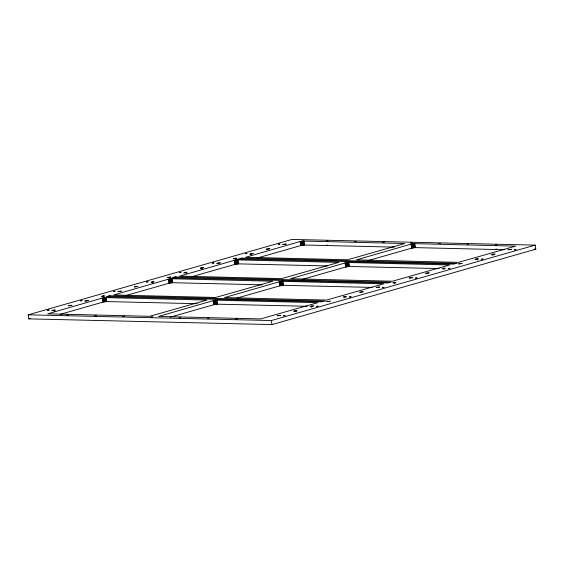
<?xml version="1.0" encoding="UTF-8"?>
<svg xmlns="http://www.w3.org/2000/svg" width="564" height="564" viewBox="0 0 564 564"><rect width="100%" height="100%" fill="white"/><g stroke="black" fill="none" stroke-linecap="round" stroke-linejoin="round"><path stroke-width="0.85" d="M28.2 314.825L292.011 239.418L535.165 245.128L535.8 249.175L271.989 324.582L28.834 318.871L28.2 314.825L271.354 320.535L535.165 245.128M28.834 318.871L30.526 318.385M102.274 298.074L47.75 313.824L149.707 316.319L206.903 300.083L104.953 297.588L102.274 298.074L102.909 302.121L60.207 314.324M168.227 279.222L113.702 294.972L215.659 297.468L272.856 281.232L170.906 278.736L168.227 279.222L168.862 283.269L125.321 295.712M234.18 260.371L179.655 276.12L281.612 278.616L338.809 262.38L236.859 259.884L234.18 260.371L234.814 264.417L192.112 276.621M300.133 241.519L245.608 257.269L347.565 259.764L404.762 243.528L302.812 241.032L300.133 241.519L300.767 245.566L257.226 258.009M213.121 300.683L158.604 316.425L260.561 318.921L317.758 302.685L215.8 300.189L213.121 300.683L213.756 304.729L170.215 317.172M279.074 281.831L224.557 297.573L326.507 300.069L383.71 283.833L281.753 281.337L279.074 281.831L279.709 285.877L237.007 298.081M345.027 262.979L290.509 278.722L392.459 281.217L449.663 264.981L347.706 262.486L345.027 262.979L345.661 267.026L302.121 279.469M410.98 244.127L356.462 259.87L458.412 262.366L515.616 246.13L413.659 243.634L410.98 244.127L411.614 248.167L367.242 260.857M300.767 245.566L304.609 245.016L394.194 247.124M234.814 264.417L238.657 263.867L327.367 265.954M168.862 283.269L172.711 282.719L262.288 284.827M102.909 302.121L106.758 301.571L197.217 303.7M411.614 248.167L415.464 247.624L504.167 249.711M345.661 267.026L349.511 266.476L439.095 268.577M279.709 285.877L283.558 285.328L372.261 287.414M213.756 304.729L217.605 304.179L307.19 306.287M250.987 253.581C245.982 255.238 258.213 252.82 250.987 253.581L251.199 254.928M201.524 267.724L200.269 268.21L203.773 267.674L201.524 267.724L201.736 269.07M173.79 277.227L172.246 277.833L387.313 282.966L391.12 282.212L176.06 276.987L173.79 277.227L174.001 278.581M492.753 254.16C487.747 255.816 499.979 253.398 492.753 254.16L492.964 255.513M311.384 306.005C306.379 307.662 318.611 305.237 311.384 306.005L311.596 307.352M152.555 281.774C147.232 283.149 157.864 281.535 152.555 281.774L152.766 283.121M103.092 295.91C97.769 297.284 108.401 295.677 103.092 295.91L103.304 297.263M443.783 268.217C438.461 269.592 449.099 267.978 443.783 268.217L443.995 269.564M394.321 282.352C388.991 283.713 399.615 282.148 394.321 282.352L394.532 283.699M344.858 296.495C339.535 297.87 350.166 296.255 344.858 296.495L345.069 297.841M235.491 258.143C228.258 259.581 240.532 258.277 235.491 258.143L235.703 259.489M109.071 295.896L106.293 296.685L321.36 301.818L325.167 301.063L110.107 295.839L109.071 295.896L109.282 297.242M496.637 249.013L495.883 248.992M54.123 309.988C46.988 311.434 59.044 310.129 54.123 309.988L54.334 311.335M295.888 310.567C288.754 312.019 300.809 310.715 295.888 310.567L296.1 311.913M327.465 245.065L326.986 245.079M241.54 258.143L238.198 258.982L453.259 264.114L457.073 263.36L241.54 258.143L241.752 259.489M186.487 272.243C178.957 273.413 189.546 272.842 186.487 272.243L186.698 273.589M477.715 258.686C470.186 259.856 480.782 259.285 477.715 258.686L477.927 260.032M534.038 249.133L535.8 249.175M414.829 243.577L415.464 247.624M414.3 243.585L414.928 247.631M413.659 243.634L414.293 247.681M412.961 243.718L413.595 247.765M412.249 243.838L412.883 247.885M411.572 243.972L412.206 248.019M394.821 282.289L395.033 283.636M348.876 262.429L349.511 266.476M348.348 262.436L348.975 266.483M347.706 262.486L348.341 266.532M347.008 262.57L347.643 266.617M346.296 262.69L346.93 266.737M345.626 262.824L346.254 266.871M303.982 240.976L304.609 245.016M303.446 240.983L304.081 245.03M302.812 241.032L303.439 245.079M302.114 241.117L302.748 245.164M301.402 241.23L302.036 245.277M300.725 241.371L301.359 245.418M282.924 281.281L283.558 285.328M282.395 281.288L283.022 285.335M281.753 281.337L282.388 285.384M281.055 281.422L281.69 285.469M280.343 281.542L280.978 285.588M279.673 281.676L280.301 285.722M271.354 320.535L271.989 324.582M242.012 258.136L242.224 259.482M238.029 259.828L238.657 263.867M237.493 259.835L238.128 263.882M236.859 259.884L237.493 263.931M236.161 259.969L236.795 264.015M235.449 260.082L236.083 264.128M234.772 260.223L235.407 264.269M216.971 300.133L217.605 304.179M216.442 300.14L217.077 304.186M215.8 300.189L216.435 304.236M215.103 300.274L215.737 304.32M214.391 300.393L215.025 304.44M213.721 300.527L214.348 304.574M202.018 267.632L202.229 268.986M176.06 276.987L176.271 278.334M175.587 276.994L175.799 278.341M175.023 277.044L175.235 278.39M174.41 277.121L174.621 278.468M172.076 278.679L172.711 282.719M171.541 278.686L172.175 282.733M170.906 278.736L171.541 282.783M170.208 278.82L170.843 282.867M169.496 278.933L170.131 282.98M168.819 279.074L169.454 283.121M110.107 295.839L110.318 297.186M109.635 295.846L109.846 297.193M106.124 297.531L106.758 301.571M105.588 297.538L106.222 301.585M104.953 297.588L105.588 301.634M104.255 297.672L104.89 301.719M103.593 295.846L103.797 297.193M103.543 297.785L104.178 301.832M102.867 297.926L103.501 301.973M47.566 310.256L49.019 310.066L47.566 310.256M68.505 305.744L71.868 305.3L68.505 305.744M80.546 300.831L81.999 300.64L80.546 300.831M84.995 301.028L88.351 300.591L84.995 301.028M66.665 315.163L68.117 314.973L66.665 315.163M113.519 291.405L114.971 291.243L113.519 291.405M117.975 291.602L121.33 291.165L117.975 291.602M134.458 286.893L137.82 286.449L134.458 286.893M94.822 315.826L96.275 315.671L94.822 315.826M146.499 281.979L147.951 281.817L146.499 281.979M167.438 277.467L170.793 277.1L167.438 277.467M179.472 272.553L180.924 272.391L179.472 272.553M122.987 316.489L124.432 316.298L122.987 316.489M212.452 263.12L213.904 262.965L212.452 263.12M216.9 263.325L220.256 262.887L216.9 263.325M151.145 317.151L152.597 316.989L151.145 317.151M245.425 253.694L246.877 253.539L245.425 253.694M266.363 249.189L269.726 248.745L266.363 249.189M278.404 244.268L279.857 244.113L278.404 244.268M282.853 244.473L286.209 244.036L282.853 244.473M179.303 317.814L180.755 317.624L179.303 317.814M207.46 318.47L208.913 318.315L207.46 318.47M326.352 240.934L327.804 240.779L326.352 240.934M235.625 319.132L237.077 318.942L235.625 319.132M354.509 241.596L355.962 241.406L354.509 241.596M382.674 242.259L384.126 242.104L382.674 242.259M277.298 315.748L280.653 315.311L277.298 315.748M283.572 315.798L285.024 315.607L283.572 315.798M316.552 306.372L318.004 306.181L316.552 306.372M410.832 242.922L412.284 242.731L410.832 242.922M326.76 301.606L330.116 301.246L326.76 301.606M349.525 296.946L350.977 296.756L349.525 296.946M359.74 292.18L363.096 291.821L359.74 292.18M438.989 243.585L440.442 243.422L438.989 243.585M376.223 287.471L379.586 287.034L376.223 287.471M382.505 287.52L383.957 287.33L382.505 287.52M409.203 278.045L412.559 277.608L409.203 278.045M415.478 278.094L416.93 277.939L415.478 278.094M467.154 244.247L468.599 244.057L467.154 244.247M425.686 273.328L429.049 272.891L425.686 273.328M448.458 268.668L449.91 268.513L448.458 268.668M458.666 263.903L462.022 263.466L458.666 263.903M495.312 244.903L496.764 244.748L495.312 244.903M481.43 259.243L482.883 259.087L481.43 259.243M508.129 249.767L511.492 249.323L508.129 249.767M514.41 249.817L515.856 249.662L514.41 249.817"/></g></svg>
